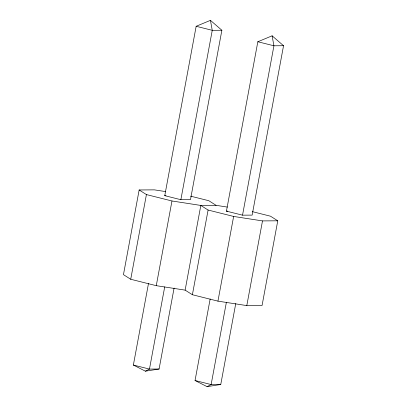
<?xml version="1.0" encoding="UTF-8"?>
<svg xmlns="http://www.w3.org/2000/svg" width="407" height="407" viewBox="0 0 407 407"><rect width="100%" height="100%" fill="white"/><g stroke="black" fill="none" stroke-linecap="round" stroke-linejoin="round"><path stroke-width="0.61" d="M165.715 191.605L154.421 189.865L139.153 189.967L123.458 274.659L130.723 279.263L156.268 285.673L185.129 290.13L192.394 294.734L217.943 301.139L246.8 305.596L262.067 305.494L277.762 220.803L270.497 216.198L252.248 211.62M130.723 279.263L146.418 194.571L139.153 189.967M174.089 288.064L159.086 369.017L145.396 371.179L133.374 365.048L148.494 283.47M164.764 195.665L196.159 26.282L210.439 20.35L221.871 30.255L190.481 199.639L180.861 199.7L164.764 195.665L165.97 195.655M156.268 285.673L171.968 200.982L146.418 194.571M164.703 286.884L149.466 369.083L145.396 371.179M180.861 199.7L212.256 30.322L210.439 20.35M185.129 290.13L200.824 205.438L216.092 205.332L227.386 207.077M192.394 294.734L208.094 210.043L200.824 205.438L171.968 200.982M235.76 303.536L220.757 384.488L207.066 386.65L195.045 380.514L210.165 298.942M226.44 211.136L257.829 41.753L272.11 35.821L283.542 45.721L252.152 215.105L242.531 215.171L226.44 211.136L227.64 211.126M217.943 301.139L233.638 216.448L208.094 210.043M226.373 302.355L211.136 384.554L207.066 386.65M242.531 215.171L273.926 45.788L272.11 35.821M246.8 305.596L262.495 220.909L277.762 220.803M221.871 30.255L212.256 30.322L196.159 26.282M283.542 45.721L273.926 45.788L257.829 41.753M159.086 369.017L149.466 369.083L133.374 365.048M220.757 384.488L211.136 384.554L195.045 380.514M233.638 216.448L262.495 220.909M190.578 196.154L208.827 200.727L216.092 205.332"/></g></svg>
